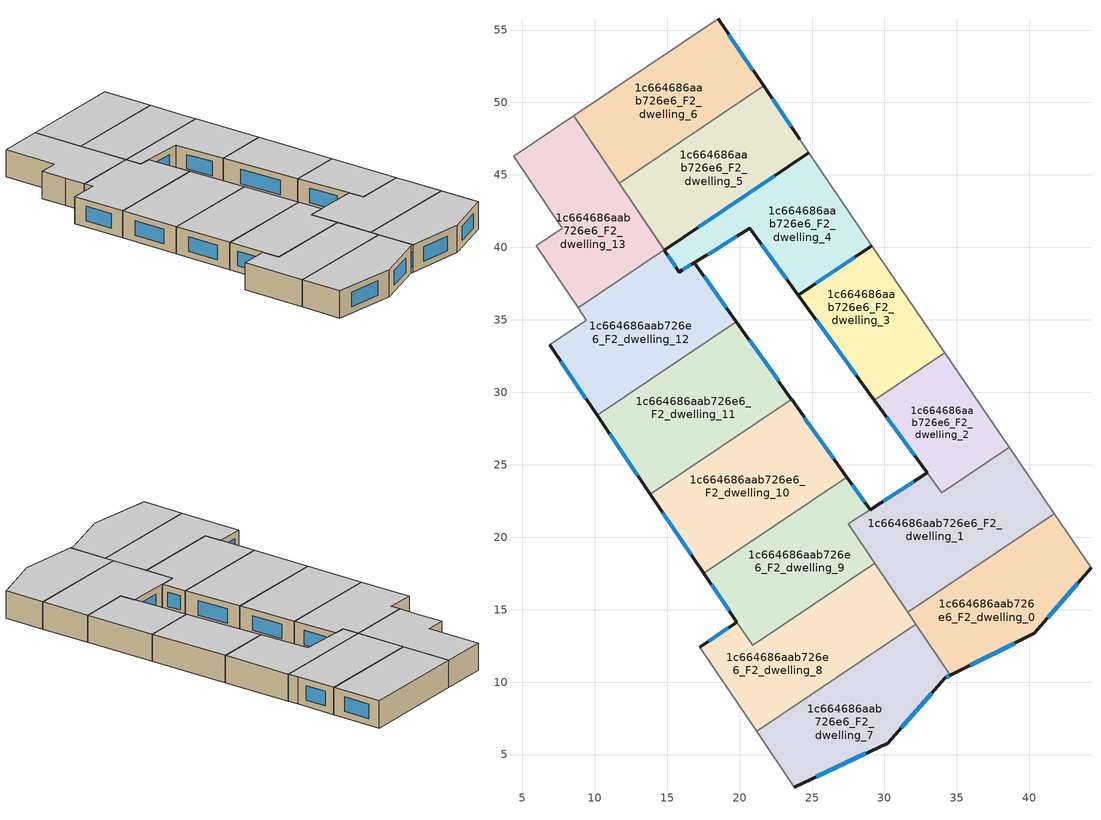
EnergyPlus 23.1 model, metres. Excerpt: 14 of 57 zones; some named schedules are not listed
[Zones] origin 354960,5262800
1c664686aab726e6_F2_dwelling_0
 floor to 1c664686aab726e6_F1_dwelling_0 (EU_floor_Construction): 41.7,21.63 44.25,17.88 40.35,13.37 34.54,10.47 31.6,14.84 z6
 wall outside (EU_wall_Construction): 34.54,10.47 40.35,13.37 44.25,17.88 z6:9
 wall to 1c664686aab726e6_F2_dwelling_1 (EU_wall_Construction): 41.7,21.63 31.6,14.84 z6:9
 wall adiabatic (EU_wall_Construction): 44.25,17.88 41.7,21.63 z6:9
 wall to 1c664686aab726e6_F2_dwelling_7 (EU_wall_Construction): 32.16,14.01 34.54,10.47 z6:9
 wall to 1c664686aab726e6_F2_dwelling_8 (EU_wall_Construction): 31.6,14.84 32.16,14.01 z6:9
 window (EU_Window_Construction): 41.26,14.43 43.33,16.82 / 35.91,11.15 38.98,12.69 z6.7:8.3
 ceiling to 1c664686aab726e6_F3_dwelling_0 (EU_floor_Construction): 40.35,13.37 44.25,17.88 41.7,21.63 31.6,14.84 34.54,10.47 z9
1c664686aab726e6_F2_dwelling_1
 floor to 1c664686aab726e6_F1_dwelling_1 (EU_floor_Construction): 38.6,26.2 41.7,21.63 31.6,14.84 27.52,20.92 32.94,24.43 33.94,23.06 z6
 wall outside (EU_wall_Construction): 32.94,24.43 29.01,21.88 z6:9
 wall to 1c664686aab726e6_F2_dwelling_2 (EU_wall_Construction): 38.6,26.2 33.94,23.06 32.94,24.43 z6:9
 wall adiabatic (EU_wall_Construction): 41.7,21.63 38.6,26.2 z6:9
 wall to 1c664686aab726e6_F2_dwelling_8 (EU_wall_Construction): 29.34,18.21 31.6,14.84 z6:9
 wall to 1c664686aab726e6_F2_dwelling_9 (EU_wall_Construction): 29.01,21.88 27.52,20.92 29.34,18.21 z6:9
 window (EU_Window_Construction): 32.02,23.83 29.93,22.48 z6.7:8.3
 ceiling to 1c664686aab726e6_F3_dwelling_1 (EU_floor_Construction): 41.7,21.63 38.6,26.2 33.94,23.06 32.94,24.43 27.52,20.92 31.6,14.84 z9
1c664686aab726e6_F2_dwelling_10
 floor to 1c664686aab726e6_F1_dwelling_10 (EU_floor_Construction): 23.58,29.52 27.4,24.15 17.54,17.51 13.85,22.97 z6
 wall outside (EU_wall_Construction): 13.85,22.97 17.54,17.51 / 27.4,24.15 23.58,29.52 z6:9
 wall to 1c664686aab726e6_F2_dwelling_9 (EU_wall_Construction): 17.54,17.51 27.4,24.15 z6:9
 wall to 1c664686aab726e6_F2_dwelling_11 (EU_wall_Construction): 23.58,29.52 13.85,22.97 z6:9
 window (EU_Window_Construction): 14.72,21.69 16.67,18.8 / 26.5,25.41 24.48,28.26 z6.7:8.3
 ceiling to 1c664686aab726e6_F3_dwelling_10 (EU_floor_Construction): 27.4,24.15 23.58,29.52 13.85,22.97 17.54,17.51 z9
1c664686aab726e6_F2_dwelling_11
 floor to 1c664686aab726e6_F1_dwelling_11 (EU_floor_Construction): 19.77,34.88 23.58,29.53 13.85,22.97 10.17,28.42 z6
 wall outside (EU_wall_Construction): 23.58,29.53 19.77,34.88 / 10.17,28.42 13.85,22.97 z6:9
 wall to 1c664686aab726e6_F2_dwelling_12 (EU_wall_Construction): 19.77,34.88 10.17,28.42 z6:9
 window (EU_Window_Construction): 22.69,30.78 20.67,33.63 / 11.03,27.14 12.98,24.25 z6.7:8.3
 ceiling to 1c664686aab726e6_F3_dwelling_11 (EU_floor_Construction): 23.58,29.53 19.77,34.88 10.17,28.42 13.85,22.97 z9
1c664686aab726e6_F2_dwelling_12
 floor to 1c664686aab726e6_F1_dwelling_12 (EU_floor_Construction): 16.88,38.95 19.77,34.88 10.17,28.42 6.89,33.27 9.42,34.98 8.85,35.82 14.8,39.82 15.82,38.3 z6
 wall outside (EU_wall_Construction): 6.89,33.27 10.17,28.42 / 19.77,34.88 16.88,38.95 15.82,38.3 14.81,39.81 z6:9
 wall adiabatic (EU_wall_Construction): 8.85,35.82 9.42,34.98 6.89,33.27 z6:9
 wall to 1c664686aab726e6_F2_dwelling_13 (EU_wall_Construction): 14.8,39.82 8.85,35.82 z6:9
 wall to 1c664686aab726e6_F2_dwelling_4 (EU_wall_Construction): 14.81,39.81 14.8,39.82 z6:9
 window (EU_Window_Construction): 7.66,32.13 9.4,29.56 / 16.63,38.8 16.07,38.45 / 19.1,35.84 17.56,38 / 15.58,38.66 15.04,39.45 z6.7:8.3
 ceiling to 1c664686aab726e6_F3_dwelling_12 (EU_floor_Construction): 19.77,34.88 16.88,38.95 15.82,38.3 14.8,39.82 8.85,35.82 9.42,34.98 6.89,33.27 10.17,28.42 z9
1c664686aab726e6_F2_dwelling_13
 floor to 1c664686aab726e6_F1_dwelling_13 (EU_floor_Construction): 8.57,49.08 14.8,39.82 8.85,35.82 7.54,37.77 5.96,40.1 7.76,41.32 4.4,46.28 z6
 wall adiabatic (EU_wall_Construction): 8.57,49.08 4.4,46.28 7.76,41.32 5.96,40.1 7.54,37.77 8.85,35.82 z6:9
 wall to 1c664686aab726e6_F2_dwelling_6 (EU_wall_Construction): 11.69,44.44 8.57,49.08 z6:9
 wall to 1c664686aab726e6_F2_dwelling_4 (EU_wall_Construction): 14.8,39.82 12.63,43.04 z6:9
 wall to 1c664686aab726e6_F2_dwelling_5 (EU_wall_Construction): 12.63,43.04 11.69,44.44 z6:9
 ceiling to 1c664686aab726e6_F3_dwelling_13 (EU_floor_Construction): 14.8,39.82 8.57,49.08 4.4,46.28 7.76,41.32 5.96,40.1 7.54,37.77 8.85,35.82 z9
1c664686aab726e6_F2_dwelling_2
 floor to 1c664686aab726e6_F1_dwelling_2 (EU_floor_Construction): 34.16,32.73 38.6,26.2 33.94,23.06 29.3,29.46 z6
 wall outside (EU_wall_Construction): 29.3,29.46 32.94,24.43 z6:9
 wall to 1c664686aab726e6_F2_dwelling_3 (EU_wall_Construction): 34.16,32.73 29.3,29.46 z6:9
 wall adiabatic (EU_wall_Construction): 38.6,26.2 34.16,32.73 z6:9
 window (EU_Window_Construction): 30.16,28.28 32.09,25.61 z6.7:8.3
 ceiling to 1c664686aab726e6_F3_dwelling_2 (EU_floor_Construction): 38.6,26.2 34.16,32.73 29.3,29.46 33.94,23.06 z9
1c664686aab726e6_F2_dwelling_3
 floor to 1c664686aab726e6_F1_dwelling_3 (EU_floor_Construction): 29.13,40.13 34.16,32.73 29.3,29.46 24.05,36.71 z6
 wall outside (EU_wall_Construction): 29.13,40.13 24.05,36.71 29.3,29.46 z6:9
 wall adiabatic (EU_wall_Construction): 34.16,32.73 29.13,40.13 z6:9
 window (EU_Window_Construction): 27.94,39.32 25.24,37.51 / 25.28,35.01 28.07,31.16 z6.7:8.3
 ceiling to 1c664686aab726e6_F3_dwelling_3 (EU_floor_Construction): 34.16,32.73 29.13,40.13 24.05,36.71 29.3,29.46 z9
1c664686aab726e6_F2_dwelling_4
 floor to 1c664686aab726e6_F1_dwelling_4 (EU_floor_Construction): 24.78,46.52 29.13,40.13 24.05,36.71 20.72,41.3 16.88,38.95 15.82,38.31 12.63,43.04 14.81,39.81 z6
 wall outside (EU_wall_Construction): 16.89,38.96 20.72,41.3 24.05,36.71 29.13,40.13 / 24.78,46.52 14.81,39.81 15.82,38.31 16.88,38.95 z6:9
 wall adiabatic (EU_wall_Construction): 29.13,40.13 24.78,46.52 z6:9
 wall to 1c664686aab726e6_F2_dwelling_5 (EU_wall_Construction): 14.81,39.81 12.63,43.04 z6:9
 window (EU_Window_Construction): 17.79,39.51 19.82,40.75 / 21.5,40.23 23.27,37.79 / 25.24,37.51 27.94,39.32 / 22.44,44.95 17.15,41.39 / 16.07,38.46 16.63,38.8 / 15.04,39.46 15.58,38.66 z6.7:8.3
 ceiling to 1c664686aab726e6_F3_dwelling_4 (EU_floor_Construction): 29.13,40.13 24.78,46.52 14.81,39.81 12.63,43.04 15.82,38.31 16.88,38.95 20.72,41.3 24.05,36.71 z9
1c664686aab726e6_F2_dwelling_5
 floor to 1c664686aab726e6_F1_dwelling_5 (EU_floor_Construction): 21.65,51.14 24.15,47.46 24.78,46.52 14.81,39.81 11.69,44.44 z6
 wall outside (EU_wall_Construction): 24.15,47.46 21.65,51.14 / 14.81,39.81 24.78,46.52 z6:9
 wall to 1c664686aab726e6_F2_dwelling_6 (EU_wall_Construction): 21.65,51.14 11.69,44.44 z6:9
 wall adiabatic (EU_wall_Construction): 24.78,46.52 24.15,47.46 z6:9
 window (EU_Window_Construction): 23.56,48.32 22.24,50.28 / 17.15,41.39 22.44,44.95 z6.7:8.3
 ceiling to 1c664686aab726e6_F3_dwelling_5 (EU_floor_Construction): 24.78,46.52 24.15,47.46 21.65,51.14 11.69,44.44 14.81,39.81 z9
1c664686aab726e6_F2_dwelling_6
 floor to 1c664686aab726e6_F1_dwelling_6 (EU_floor_Construction): 18.52,55.77 21.65,51.14 11.69,44.44 8.57,49.08 z6
 wall outside (EU_wall_Construction): 21.65,51.14 18.52,55.77 z6:9
 wall adiabatic (EU_wall_Construction): 18.52,55.77 8.57,49.08 z6:9
 window (EU_Window_Construction): 20.92,52.23 19.26,54.68 z6.7:8.3
 ceiling to 1c664686aab726e6_F3_dwelling_6 (EU_floor_Construction): 21.65,51.14 18.52,55.77 8.57,49.08 11.69,44.44 z9
1c664686aab726e6_F2_dwelling_7
 floor to 1c664686aab726e6_F1_dwelling_7 (EU_floor_Construction): 32.16,14.01 34.54,10.47 34.18,10.29 30.22,5.8 23.77,2.75 21.17,6.61 z6
 wall outside (EU_wall_Construction): 23.77,2.75 30.22,5.8 34.18,10.29 34.54,10.47 z6:9
 wall adiabatic (EU_wall_Construction): 21.17,6.61 23.77,2.75 z6:9
 wall to 1c664686aab726e6_F2_dwelling_8 (EU_wall_Construction): 32.16,14.01 21.17,6.61 z6:9
 window (EU_Window_Construction): 25.29,3.47 28.71,5.08 / 34.27,10.33 34.46,10.43 / 31.15,6.85 33.25,9.24 z6.7:8.3
 ceiling to 1c664686aab726e6_F3_dwelling_7 (EU_floor_Construction): 30.22,5.8 34.18,10.29 34.54,10.47 32.16,14.01 21.17,6.61 23.77,2.75 z9
1c664686aab726e6_F2_dwelling_8
 floor to 1c664686aab726e6_F1_dwelling_8 (EU_floor_Construction): 29.34,18.21 32.16,14.01 21.17,6.61 17.27,12.42 19.82,14.14 20.9,12.54 z6
 wall outside (EU_wall_Construction): 19.82,14.14 17.27,12.42 z6:9
 wall to 1c664686aab726e6_F2_dwelling_9 (EU_wall_Construction): 29.34,18.21 20.9,12.54 19.82,14.14 z6:9
 wall adiabatic (EU_wall_Construction): 17.27,12.42 21.17,6.61 z6:9
 window (EU_Window_Construction): 19.22,13.74 17.87,12.83 z6.7:8.3
 ceiling to 1c664686aab726e6_F3_dwelling_8 (EU_floor_Construction): 32.16,14.01 29.34,18.21 20.9,12.54 19.82,14.14 17.27,12.42 21.17,6.61 z9
1c664686aab726e6_F2_dwelling_9
 floor to 1c664686aab726e6_F1_dwelling_9 (EU_floor_Construction): 27.4,24.15 29.01,21.88 27.52,20.92 29.34,18.21 20.9,12.54 17.54,17.51 z6
 wall outside (EU_wall_Construction): 29.01,21.88 27.4,24.15 / 17.54,17.51 19.82,14.14 z6:9
 window (EU_Window_Construction): 28.63,22.42 27.78,23.62 / 18.07,16.72 19.28,14.93 z6.7:8.3
 ceiling to 1c664686aab726e6_F3_dwelling_9 (EU_floor_Construction): 29.34,18.21 27.52,20.92 29.01,21.88 27.4,24.15 17.54,17.51 20.9,12.54 z9
[Building]
EU S2 Campaign: North Axis=0; Terrain=City; Solar Distribution=FullExterior
[Site:Location]
Budapest.Ferenc.Liszt.Intl.AP: Latitude=47.437; Longitude=19.256; Time Zone=1; Elevation=185
[SizingPeriod:WeatherFileDays]
AnnualSizingPeriod: Begin Month=1; Begin Day of Month=1; End Month=12; End Day of Month=31; Day of Week for Start Day=Monday; Use Weather File Daylight Saving Period=No; Use Weather File Rain and Snow Indicators=No
[MATERIAL]
EU_InternalMass_Material: Roughness=MediumRough; Thickness=0.1; Conductivity=1; Density=1800; Specific Heat=900; Thermal Absorptance=0.9; Solar Absorptance=0.7; Visible Absorptance=0.7
[MATERIAL:NOMASS] Roughness=MediumRough; Thermal Absorptance=0.9; Solar Absorptance=0.7; Visible Absorptance=0.7
Name | Thermal Resistance
EU_wall_NoMass | 0.832559
EU_floor_NoMass | 0.872794
[WINDOWMATERIAL:SIMPLEGLAZINGSYSTEM]
EU_Window_SimpleGlazing: UFactor=2.79869; Solar Heat Gain Coefficient=0.75; Visible Transmittance=0.75
[CONSTRUCTION]
EU_wall_Construction: EU_wall_NoMass
EU_floor_Construction: EU_floor_NoMass
EU_Window_Construction: EU_Window_SimpleGlazing
EU_InternalMass_Construction: EU_InternalMass_Material
[ZONE] Type=1; Multiplier=1; Ceiling Height=autocalculate; Floor Area=autocalculate; Part of Total Floor Area=Yes
Name | Volume
1c664686aab726e6_F2_dwelling_0 | 201.258
1c664686aab726e6_F2_dwelling_1 | 235.376
1c664686aab726e6_F2_dwelling_10 | 233.33
1c664686aab726e6_F2_dwelling_11 | 229.89
1c664686aab726e6_F2_dwelling_12 | 220.973
1c664686aab726e6_F2_dwelling_13 | 201.256
1c664686aab726e6_F2_dwelling_2 | 135.988
1c664686aab726e6_F2_dwelling_3 | 160.75
1c664686aab726e6_F2_dwelling_4 | 177.939
1c664686aab726e6_F2_dwelling_5 | 201.237
1c664686aab726e6_F2_dwelling_6 | 201.252
1c664686aab726e6_F2_dwelling_7 | 201.267
1c664686aab726e6_F2_dwelling_8 | 219.106
1c664686aab726e6_F2_dwelling_9 | 197.841
[INTERNALMASS] Construction=EU_InternalMass_Construction
Name | Zone or ZoneList | Surface Area
1c664686aab726e6_F2_dwelling_0_EU_InternalMass | 1c664686aab726e6_F2_dwelling_0 | 67.086
1c664686aab726e6_F2_dwelling_1_EU_InternalMass | 1c664686aab726e6_F2_dwelling_1 | 78.4579
1c664686aab726e6_F2_dwelling_2_EU_InternalMass | 1c664686aab726e6_F2_dwelling_2 | 45.3276
1c664686aab726e6_F2_dwelling_3_EU_InternalMass | 1c664686aab726e6_F2_dwelling_3 | 53.5836
1c664686aab726e6_F2_dwelling_4_EU_InternalMass | 1c664686aab726e6_F2_dwelling_4 | 59.3109
1c664686aab726e6_F2_dwelling_5_EU_InternalMass | 1c664686aab726e6_F2_dwelling_5 | 67.0837
1c664686aab726e6_F2_dwelling_6_EU_InternalMass | 1c664686aab726e6_F2_dwelling_6 | 67.084
1c664686aab726e6_F2_dwelling_7_EU_InternalMass | 1c664686aab726e6_F2_dwelling_7 | 67.0888
1c664686aab726e6_F2_dwelling_8_EU_InternalMass | 1c664686aab726e6_F2_dwelling_8 | 73.0359
1c664686aab726e6_F2_dwelling_9_EU_InternalMass | 1c664686aab726e6_F2_dwelling_9 | 65.9448
1c664686aab726e6_F2_dwelling_10_EU_InternalMass | 1c664686aab726e6_F2_dwelling_10 | 77.7788
1c664686aab726e6_F2_dwelling_11_EU_InternalMass | 1c664686aab726e6_F2_dwelling_11 | 76.6596
1c664686aab726e6_F2_dwelling_12_EU_InternalMass | 1c664686aab726e6_F2_dwelling_12 | 73.6583
1c664686aab726e6_F2_dwelling_13_EU_InternalMass | 1c664686aab726e6_F2_dwelling_13 | 67.0852
[OTHEREQUIPMENT] Fuel Type=Electricity; Design Level Calculation Method=Watts/Area; Power per Zone Floor Area=1; Fraction Latent=0; Fraction Radiant=0; Fraction Lost=0; Carbon Dioxide Generation Rate=0; EndUse Subcategory=EU_Step8_InternalGains
Name | Zone or ZoneList or Space or SpaceList | Schedule
EU_Step8_InternalGain_1c664686aab726e6_F2_dwelling_0_f000 | 1c664686aab726e6_F2_dwelling_0 | EU_Step8_GainSchedule_1c664686aab726e6_F2_dwelling_0_f000
EU_Step8_InternalGain_1c664686aab726e6_F2_dwelling_1_f000 | 1c664686aab726e6_F2_dwelling_1 | EU_Step8_GainSchedule_1c664686aab726e6_F2_dwelling_1_f000
EU_Step8_InternalGain_1c664686aab726e6_F2_dwelling_2_f000 | 1c664686aab726e6_F2_dwelling_2 | EU_Step8_GainSchedule_1c664686aab726e6_F2_dwelling_2_f000
EU_Step8_InternalGain_1c664686aab726e6_F2_dwelling_3_f000 | 1c664686aab726e6_F2_dwelling_3 | EU_Step8_GainSchedule_1c664686aab726e6_F2_dwelling_3_f000
EU_Step8_InternalGain_1c664686aab726e6_F2_dwelling_4_f000 | 1c664686aab726e6_F2_dwelling_4 | EU_Step8_GainSchedule_1c664686aab726e6_F2_dwelling_4_f000
EU_Step8_InternalGain_1c664686aab726e6_F2_dwelling_5_f000 | 1c664686aab726e6_F2_dwelling_5 | EU_Step8_GainSchedule_1c664686aab726e6_F2_dwelling_5_f000
EU_Step8_InternalGain_1c664686aab726e6_F2_dwelling_6_f000 | 1c664686aab726e6_F2_dwelling_6 | EU_Step8_GainSchedule_1c664686aab726e6_F2_dwelling_6_f000
EU_Step8_InternalGain_1c664686aab726e6_F2_dwelling_7_f000 | 1c664686aab726e6_F2_dwelling_7 | EU_Step8_GainSchedule_1c664686aab726e6_F2_dwelling_7_f000
EU_Step8_InternalGain_1c664686aab726e6_F2_dwelling_8_f000 | 1c664686aab726e6_F2_dwelling_8 | EU_Step8_GainSchedule_1c664686aab726e6_F2_dwelling_8_f000
EU_Step8_InternalGain_1c664686aab726e6_F2_dwelling_9_f000 | 1c664686aab726e6_F2_dwelling_9 | EU_Step8_GainSchedule_1c664686aab726e6_F2_dwelling_9_f000
EU_Step8_InternalGain_1c664686aab726e6_F2_dwelling_10_f000 | 1c664686aab726e6_F2_dwelling_10 | EU_Step8_GainSchedule_1c664686aab726e6_F2_dwelling_10_f000
EU_Step8_InternalGain_1c664686aab726e6_F2_dwelling_11_f000 | 1c664686aab726e6_F2_dwelling_11 | EU_Step8_GainSchedule_1c664686aab726e6_F2_dwelling_11_f000
EU_Step8_InternalGain_1c664686aab726e6_F2_dwelling_12_f000 | 1c664686aab726e6_F2_dwelling_12 | EU_Step8_GainSchedule_1c664686aab726e6_F2_dwelling_12_f000
EU_Step8_InternalGain_1c664686aab726e6_F2_dwelling_13_f000 | 1c664686aab726e6_F2_dwelling_13 | EU_Step8_GainSchedule_1c664686aab726e6_F2_dwelling_13_f000
[ZONEVENTILATION:DESIGNFLOWRATE] Schedule=EU_AlwaysOn; Design Flow Rate Calculation Method=AirChanges/Hour; Air Changes per Hour=0.475469; Ventilation Type=Natural; Fan Pressure Rise=0; Fan Total Efficiency=1; Constant Term Coefficient=1; Temperature Term Coefficient=0; Velocity Term Coefficient=0; Velocity Squared Term Coefficient=0; Minimum Indoor Temperature=-100; Maximum Indoor Temperature=100; Delta Temperature=-100; Minimum Outdoor Temperature=-100; Maximum Outdoor Temperature=100; Maximum Wind Speed=40
Name | Zone or ZoneList or Space or SpaceList
EU_ConstantAir_1c664686aab726e6_F2_dwelling_0 | 1c664686aab726e6_F2_dwelling_0
EU_ConstantAir_1c664686aab726e6_F2_dwelling_1 | 1c664686aab726e6_F2_dwelling_1
EU_ConstantAir_1c664686aab726e6_F2_dwelling_2 | 1c664686aab726e6_F2_dwelling_2
EU_ConstantAir_1c664686aab726e6_F2_dwelling_3 | 1c664686aab726e6_F2_dwelling_3
EU_ConstantAir_1c664686aab726e6_F2_dwelling_4 | 1c664686aab726e6_F2_dwelling_4
EU_ConstantAir_1c664686aab726e6_F2_dwelling_5 | 1c664686aab726e6_F2_dwelling_5
EU_ConstantAir_1c664686aab726e6_F2_dwelling_6 | 1c664686aab726e6_F2_dwelling_6
EU_ConstantAir_1c664686aab726e6_F2_dwelling_7 | 1c664686aab726e6_F2_dwelling_7
EU_ConstantAir_1c664686aab726e6_F2_dwelling_8 | 1c664686aab726e6_F2_dwelling_8
EU_ConstantAir_1c664686aab726e6_F2_dwelling_9 | 1c664686aab726e6_F2_dwelling_9
EU_ConstantAir_1c664686aab726e6_F2_dwelling_10 | 1c664686aab726e6_F2_dwelling_10
EU_ConstantAir_1c664686aab726e6_F2_dwelling_11 | 1c664686aab726e6_F2_dwelling_11
EU_ConstantAir_1c664686aab726e6_F2_dwelling_12 | 1c664686aab726e6_F2_dwelling_12
EU_ConstantAir_1c664686aab726e6_F2_dwelling_13 | 1c664686aab726e6_F2_dwelling_13
[HVACTEMPLATE:ZONE:IDEALLOADSAIRSYSTEM] System Availability Schedule=EU_AlwaysOn; Maximum Heating Supply Air Temperature=50; Minimum Cooling Supply Air Temperature=13; Maximum Heating Supply Air Humidity Ratio=0.0156; Minimum Cooling Supply Air Humidity Ratio=0.0077; Heating Limit=NoLimit; Cooling Limit=NoLimit; Heating Availability Schedule=EU_AlwaysOn; Cooling Availability Schedule=EU_CoolingOff; Dehumidification Control Type=ConstantSensibleHeatRatio; Cooling Sensible Heat Ratio=0.7; Dehumidification Setpoint=60; Humidification Control Type=None; Humidification Setpoint=30; Outdoor Air Method=None; Outdoor Air Flow Rate per Person=0.00944; Outdoor Air Flow Rate per Zone Floor Area=0; Outdoor Air Flow Rate per Zone=0; Demand Controlled Ventilation Type=None; Outdoor Air Economizer Type=NoEconomizer; Heat Recovery Type=None; Sensible Heat Recovery Effectiveness=0.7; Latent Heat Recovery Effectiveness=0.65
Name | Template Thermostat
1c664686aab726e6_F2_dwelling_0 | EU_HeatOnly_1c664686aab726e6_F2_dwelling_0
1c664686aab726e6_F2_dwelling_1 | EU_HeatOnly_1c664686aab726e6_F2_dwelling_1
1c664686aab726e6_F2_dwelling_2 | EU_HeatOnly_1c664686aab726e6_F2_dwelling_2
1c664686aab726e6_F2_dwelling_3 | EU_HeatOnly_1c664686aab726e6_F2_dwelling_3
1c664686aab726e6_F2_dwelling_4 | EU_HeatOnly_1c664686aab726e6_F2_dwelling_4
1c664686aab726e6_F2_dwelling_5 | EU_HeatOnly_1c664686aab726e6_F2_dwelling_5
1c664686aab726e6_F2_dwelling_6 | EU_HeatOnly_1c664686aab726e6_F2_dwelling_6
1c664686aab726e6_F2_dwelling_7 | EU_HeatOnly_1c664686aab726e6_F2_dwelling_7
1c664686aab726e6_F2_dwelling_8 | EU_HeatOnly_1c664686aab726e6_F2_dwelling_8
1c664686aab726e6_F2_dwelling_9 | EU_HeatOnly_1c664686aab726e6_F2_dwelling_9
1c664686aab726e6_F2_dwelling_10 | EU_HeatOnly_1c664686aab726e6_F2_dwelling_10
1c664686aab726e6_F2_dwelling_11 | EU_HeatOnly_1c664686aab726e6_F2_dwelling_11
1c664686aab726e6_F2_dwelling_12 | EU_HeatOnly_1c664686aab726e6_F2_dwelling_12
1c664686aab726e6_F2_dwelling_13 | EU_HeatOnly_1c664686aab726e6_F2_dwelling_13
